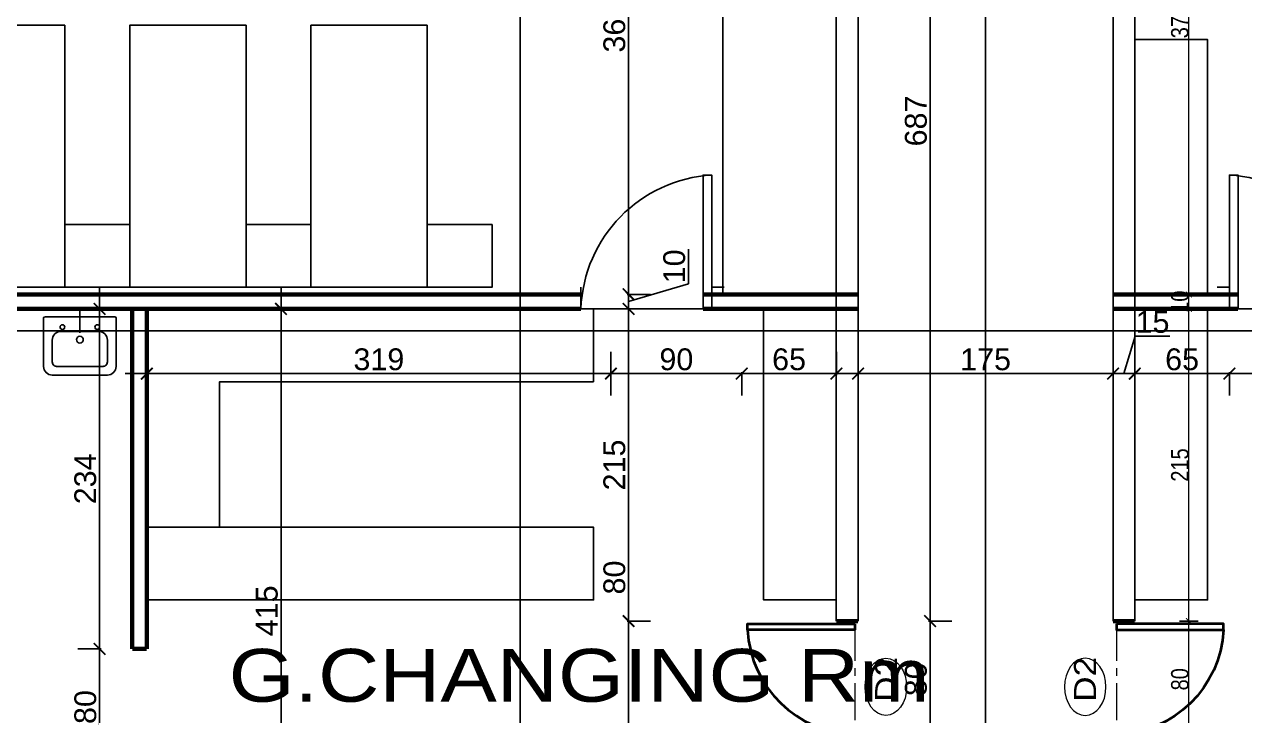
# Model space of a CAD drawing. Extents: x 250879 to 348495, y -51522 to -9360.
# Drawn here: x 279704 to 280544, y -21357 to -20882 of the extents above; entities that cross this region are included whole.
import ezdxf

# ---------------------------------------------------------------- set-up
doc = ezdxf.new("R2010")
doc.units = 0
doc.linetypes.add('CENTER', pattern=[50.8, 31.75, -6.35, 6.35, -6.35])
doc.layers.get('0').update_dxf_attribs({"linetype": 'CONTINUOUS'})
doc.layers.get('DEFPOINTS').update_dxf_attribs({"color": 9, "linetype": 'CONTINUOUS'})
for name, color, linetype, lineweight in [('A-Axis', 1, 'CENTER', 9), ('A-text finishing', 6, 'CONTINUOUS', 13), ('A-text function', 30, 'CONTINUOUS', 20), ('dimention', 151, 'CONTINUOUS', 13), ('FURN', 126, 'CONTINUOUS', 9), ('SECTION-ar', 131, 'CONTINUOUS', 40)]:
    doc.layers.add(name, color=color, linetype=linetype, lineweight=lineweight)
for name, color, linetype in [('AXIS', 1, 'CONTINUOUS'), ('elevat', 4, 'CONTINUOUS'), ('FURNITURE', 4, 'CONTINUOUS'), ('WALL', 7, 'CONTINUOUS'), ('WALL1', 2, 'CONTINUOUS')]:
    doc.layers.add(name, color=color, linetype=linetype)
doc.styles.add('ARIAL', font='BOD_CR.TTF', dxfattribs={"width": 1.2})
doc.styles.get("Standard").update_dxf_attribs({"font": 'sanss___.ttf', "height": 15})
doc.styles.add('yon', font='ARIALN.TTF')
doc.dimstyles.new('CM', dxfattribs={"dimscale": 0, "dimtxt": 12, "dimasz": 0.4, "dimexe": 50, "dimexo": 1000, "dimgap": 0.03, "dimtad": 1, "dimdec": 0, "dimzin": 0, "dimdsep": 46, "dimtxsty": 'yon', "dimblk": 'Ar thick3', "dimcen": 3, "dimdle": 8, "dimse1": 1, "dimse2": 1, "dimclrd": 8, "dimclre": 8, "dimclrt": 30, "dimadec": 0, "dimazin": 0, "dimtfac": 1, "dimtdec": 0, "dimtix": 1, "dimtmove": 1, "dimatfit": 3, "dimfxl": 50, "dimtolj": 1, "dimtzin": 0, "dimlwd": 9, "dimarcsym": 0})
doc.dimstyles.new('STANDARD$0', dxfattribs={"dimscale": 0, "dimtxt": 12, "dimasz": 8, "dimexe": 15, "dimexo": 0.0625, "dimgap": 2, "dimtad": 1, "dimdec": 0, "dimzin": 0, "dimdsep": 46, "dimtxsty": 'Standard', "dimblk1": 'ARCHTICK', "dimblk2": 'ARCHTICK', "dimsah": 1, "dimcen": 0.09, "dimdle": 15, "dimclrd": 3, "dimclre": 3, "dimclrt": 3, "dimazin": 0, "dimtfac": 1, "dimtdec": 0, "dimtofl": 0, "dimtmove": 1, "dimatfit": 3, "dimldrblk": 'ARCHTICK', "dimfxl": 1.0455, "dimfxlon": 1, "dimtolj": 1, "dimtzin": 0, "dimarcsym": 0})

# ---------------------------------------------------------------- blocks, each defined once
blk = doc.blocks.new('hg')
at = {"layer": 'elevat'}
for p, q in [((91202.32, 75504.43), (91202.32, 75489.24)), ((91177.36, 75499.14), (91177.36, 75466.14)), ((91226.27, 75500.14), (91178.36, 75500.14)), ((91227.27, 75499.14), (91227.27, 75466.14)), ((91215.27, 75490.14), (91189.36, 75490.14)), ((91183.36, 75484.14), (91183.36, 75469.14)), ((91221.27, 75484.14), (91221.27, 75469.14)), ((91218.27, 75466.14), (91186.36, 75466.14)), ((91221.27, 75460.14), (91183.36, 75460.14))]:
    blk.add_line(p, q, dxfattribs=at)
for centre, major_axis, start_param, end_param in [((91178.36, 75499.14), (0.707, 0.707), 0.785398, 2.356194), ((91189.36, 75484.14), (-4.24, 4.24), -0.785398, 0.785398), ((91190.36, 75493.14), (-1.16, -1.16), 3.141593, 9.424778), ((91183.36, 75466.14), (4.24, 4.24), 2.356194, 3.926991), ((91186.36, 75469.14), (2.12, 2.12), 2.356194, 3.926991)]:
    blk.add_ellipse(centre, major_axis=major_axis, ratio=1, start_param=start_param, end_param=end_param, dxfattribs=at)
at = {"layer": 'elevat', "extrusion": (0, 0, -1)}
for centre, major_axis, start_param, end_param in [((91226.27, 75499.14), (-0.707, 0.707), 0.785398, 2.356194), ((91214.27, 75493.14), (-1.16, -1.16), 4.712389, 10.995574), ((91215.27, 75484.14), (4.24, 4.24), -0.785398, 0.785398), ((91202.27, 75484.49), (-1.65, -1.65), 4.712389, 10.995574), ((91218.27, 75469.14), (-2.12, 2.12), 2.356194, 3.926991), ((91221.27, 75466.14), (-4.24, 4.24), 2.356194, 3.926991)]:
    blk.add_ellipse(centre, major_axis=major_axis, ratio=1, start_param=start_param, end_param=end_param, dxfattribs=at)
blk = doc.blocks.new('D95')
at = {"layer": 'A-Axis'}
blk.add_line((307625.7, -30977), (307530.7, -30977), dxfattribs=at)
at = {"layer": 'SECTION-ar', "ltscale": 20}
blk.add_lwpolyline([(307625.7, -30977), (307620.7, -30977), (307620.7, -30884.9), (307625.7, -30884.9)], close=True, dxfattribs=at)
blk.add_arc((307625.6, -30979.7), 95, 92.9755, 178.346, dxfattribs=at)
blk = doc.blocks.new('_ARCHTICK')
at = {"color": 0, "linetype": 'ByBlock', "const_width": 0.15}
blk.add_lwpolyline([(-0.5, -0.5), (0.5, 0.5)], dxfattribs=at)
blk = doc.blocks.new('*D301')
at = {"layer": 'DEFPOINTS', "color": 0, "linetype": 'Continuous', "transparency": 16777216}
for p in [(280075.32, -21292.37), (280119.99, -21292.37), (280075.32, -21372.37)]:
    blk.add_point(p, dxfattribs=at)
at = {"layer": 'WALL', "color": 3, "linetype": 'Continuous', "lineweight": -2, "transparency": 16777216}
for p, q in [((280119.99, -21249.85), (280119.99, -21292.37)), ((280119.99, -21387.37), (280119.99, -21277.37)), ((280118.94, -21292.37), (280134.99, -21292.37)), ((280118.94, -21372.37), (280134.99, -21372.37))]:
    blk.add_line(p, q, dxfattribs=at)
at = {"layer": 'WALL', "color": 3, "linetype": 'Continuous', "lineweight": -2, "transparency": 16777216, "xscale": 8, "yscale": 8, "zscale": 8}
for p, rotation in [((280119.99, -21292.37), 90), ((280119.99, -21372.37), 270)]:
    blk.add_blockref('_ARCHTICK', p, dxfattribs=dict(at, rotation=rotation))
at = {"layer": 'WALL', "color": 3, "linetype": 'Continuous', "transparency": 16777216, "insert": (280110.26, -21262.41), "char_height": 15, "attachment_point": 5, "rotation": 90}
blk.add_mtext('\\A1;80', dxfattribs=at)
blk = doc.blocks.new('*D302')
at = {"layer": 'DEFPOINTS', "color": 0, "linetype": 'Continuous', "transparency": 16777216}
for p in [(280075.32, -21077.83), (280119.99, -21077.83), (280075.32, -21292.37)]:
    blk.add_point(p, dxfattribs=at)
at = {"layer": 'WALL', "color": 3, "linetype": 'Continuous', "lineweight": -2, "transparency": 16777216}
for p, q in [((280119.99, -21307.37), (280119.99, -21062.83)), ((280118.94, -21077.83), (280134.99, -21077.83)), ((280118.94, -21292.37), (280134.99, -21292.37))]:
    blk.add_line(p, q, dxfattribs=at)
at = {"layer": 'WALL', "color": 3, "linetype": 'Continuous', "lineweight": -2, "transparency": 16777216, "xscale": 8, "yscale": 8, "zscale": 8}
for p, rotation in [((280119.99, -21077.83), 90), ((280119.99, -21292.37), 270)]:
    blk.add_blockref('_ARCHTICK', p, dxfattribs=dict(at, rotation=rotation))
at = {"layer": 'WALL', "color": 3, "linetype": 'Continuous', "transparency": 16777216, "insert": (280110.26, -21185.1), "char_height": 15, "attachment_point": 5, "rotation": 90}
blk.add_mtext('\\A1;215', dxfattribs=at)
blk = doc.blocks.new('*D303')
at = {"layer": 'DEFPOINTS', "color": 0, "linetype": 'Continuous', "transparency": 16777216}
for p in [(280075.32, -21067.83), (280119.99, -21067.83), (280075.32, -21077.83)]:
    blk.add_point(p, dxfattribs=at)
at = {"layer": 'WALL', "color": 3, "linetype": 'Continuous', "lineweight": -2, "transparency": 16777216}
for p, q in [((280161.17, -21060.48), (280161.17, -21036.71)), ((280119.99, -21092.83), (280119.99, -21052.83)), ((280119.99, -21072.83), (280161.17, -21060.48)), ((280118.94, -21067.83), (280134.99, -21067.83)), ((280118.94, -21077.83), (280134.99, -21077.83))]:
    blk.add_line(p, q, dxfattribs=at)
at = {"layer": 'WALL', "color": 3, "linetype": 'Continuous', "lineweight": -2, "transparency": 16777216, "xscale": 8, "yscale": 8, "zscale": 8}
for p, rotation in [((280119.99, -21067.83), 90), ((280119.99, -21077.83), 270)]:
    blk.add_blockref('_ARCHTICK', p, dxfattribs=dict(at, rotation=rotation))
at = {"layer": 'WALL', "color": 3, "linetype": 'Continuous', "transparency": 16777216, "insert": (280151.44, -21048.59), "char_height": 15, "attachment_point": 5, "rotation": 90}
blk.add_mtext('\\A1;10', dxfattribs=at)
blk = doc.blocks.new('*D304')
at = {"layer": 'DEFPOINTS', "color": 0, "linetype": 'Continuous', "transparency": 16777216}
for p in [(280102.67, -20700.5), (280119.99, -20700.5), (280075.32, -21067.83)]:
    blk.add_point(p, dxfattribs=at)
at = {"layer": 'WALL', "color": 3, "linetype": 'Continuous', "lineweight": -2, "transparency": 16777216}
for p, q in [((280119.99, -21082.83), (280119.99, -20685.5)), ((280118.94, -20700.5), (280134.99, -20700.5)), ((280118.94, -21067.83), (280134.99, -21067.83))]:
    blk.add_line(p, q, dxfattribs=at)
at = {"layer": 'WALL', "color": 3, "linetype": 'Continuous', "lineweight": -2, "transparency": 16777216, "xscale": 8, "yscale": 8, "zscale": 8}
for p, rotation in [((280119.99, -20700.5), 90), ((280119.99, -21067.83), 270)]:
    blk.add_blockref('_ARCHTICK', p, dxfattribs=dict(at, rotation=rotation))
at = {"layer": 'WALL', "color": 3, "linetype": 'Continuous', "transparency": 16777216, "insert": (280110.25, -20884.17), "char_height": 15, "attachment_point": 5, "rotation": 90}
blk.add_mtext('\\A1;367', dxfattribs=at)
blk = doc.blocks.new('*D364')
at = {"layer": 'DEFPOINTS', "color": 0, "linetype": 'Continuous', "transparency": 16777216}
for p in [(280533.13, -21077.83), (280623.13, -21077.83), (280533.13, -21122.29)]:
    blk.add_point(p, dxfattribs=at)
at = {"layer": 'WALL', "color": 3, "linetype": 'Continuous', "lineweight": -2, "transparency": 16777216}
for p, q in [((280638.13, -21122.29), (280518.13, -21122.29)), ((280533.13, -21121.24), (280533.13, -21137.29)), ((280623.13, -21121.24), (280623.13, -21137.29))]:
    blk.add_line(p, q, dxfattribs=at)
at = {"layer": 'WALL', "color": 3, "linetype": 'Continuous', "lineweight": -2, "transparency": 16777216, "xscale": 8, "yscale": 8, "zscale": 8, "rotation": 180}
blk.add_blockref('_ARCHTICK', (280533.13, -21122.29), dxfattribs=at)
at = {"layer": 'WALL', "color": 3, "linetype": 'Continuous', "lineweight": -2, "transparency": 16777216, "xscale": 8, "yscale": 8, "zscale": 8}
blk.add_blockref('_ARCHTICK', (280623.13, -21122.29), dxfattribs=at)
at = {"layer": 'WALL', "color": 3, "linetype": 'Continuous', "transparency": 16777216, "insert": (280578.13, -21112.56), "char_height": 15, "attachment_point": 5}
blk.add_mtext('\\A1;90', dxfattribs=at)
blk = doc.blocks.new('*D365')
at = {"layer": 'DEFPOINTS', "color": 0, "linetype": 'Continuous', "transparency": 16777216}
for p in [(280533.13, -21077.83), (280468.12, -21122.29), (280468.12, -21124.83)]:
    blk.add_point(p, dxfattribs=at)
at = {"layer": 'WALL', "color": 3, "linetype": 'Continuous', "lineweight": -2, "transparency": 16777216}
for p, q in [((280468.12, -21123.33), (280468.12, -21107.29)), ((280548.13, -21122.29), (280453.12, -21122.29)), ((280533.13, -21121.24), (280533.13, -21137.29))]:
    blk.add_line(p, q, dxfattribs=at)
at = {"layer": 'WALL', "color": 3, "linetype": 'Continuous', "lineweight": -2, "transparency": 16777216, "xscale": 8, "yscale": 8, "zscale": 8, "rotation": 180}
blk.add_blockref('_ARCHTICK', (280468.12, -21122.29), dxfattribs=at)
at = {"layer": 'WALL', "color": 3, "linetype": 'Continuous', "lineweight": -2, "transparency": 16777216, "xscale": 8, "yscale": 8, "zscale": 8}
blk.add_blockref('_ARCHTICK', (280533.13, -21122.29), dxfattribs=at)
at = {"layer": 'WALL', "color": 3, "linetype": 'Continuous', "transparency": 16777216, "insert": (280500.63, -21112.55), "char_height": 15, "attachment_point": 5}
blk.add_mtext('\\A1;65', dxfattribs=at)
blk = doc.blocks.new('*D366')
at = {"layer": 'DEFPOINTS', "color": 0, "linetype": 'Continuous', "transparency": 16777216}
for p in [(280453.12, -21122.29), (280468.12, -21124.83), (280453.12, -21131.58)]:
    blk.add_point(p, dxfattribs=at)
at = {"layer": 'WALL', "color": 3, "linetype": 'Continuous', "lineweight": -2, "transparency": 16777216}
for p, q in [((280460.62, -21122.29), (280468.34, -21096.56)), ((280468.34, -21096.56), (280492.26, -21096.56)), ((280453.12, -21123.33), (280453.12, -21107.29)), ((280468.12, -21123.33), (280468.12, -21107.29)), ((280483.12, -21122.29), (280438.12, -21122.29))]:
    blk.add_line(p, q, dxfattribs=at)
at = {"layer": 'WALL', "color": 3, "linetype": 'Continuous', "lineweight": -2, "transparency": 16777216, "xscale": 8, "yscale": 8, "zscale": 8, "rotation": 180}
blk.add_blockref('_ARCHTICK', (280453.12, -21122.29), dxfattribs=at)
at = {"layer": 'WALL', "color": 3, "linetype": 'Continuous', "lineweight": -2, "transparency": 16777216, "xscale": 8, "yscale": 8, "zscale": 8}
blk.add_blockref('_ARCHTICK', (280468.12, -21122.29), dxfattribs=at)
at = {"layer": 'WALL', "color": 3, "linetype": 'Continuous', "transparency": 16777216, "insert": (280480.3, -21086.84), "char_height": 15, "attachment_point": 5}
blk.add_mtext('\\A1;15', dxfattribs=at)
blk = doc.blocks.new('*D367')
at = {"layer": 'DEFPOINTS', "color": 0, "linetype": 'Continuous', "transparency": 16777216}
for p in [(280277.85, -21122.29), (280453.12, -21131.58), (280277.85, -21161.12)]:
    blk.add_point(p, dxfattribs=at)
at = {"layer": 'WALL', "color": 3, "linetype": 'Continuous', "lineweight": -2, "transparency": 16777216}
for p, q in [((280277.85, -21123.33), (280277.85, -21107.29)), ((280453.12, -21123.33), (280453.12, -21107.29)), ((280468.12, -21122.29), (280262.85, -21122.29))]:
    blk.add_line(p, q, dxfattribs=at)
at = {"layer": 'WALL', "color": 3, "linetype": 'Continuous', "lineweight": -2, "transparency": 16777216, "xscale": 8, "yscale": 8, "zscale": 8, "rotation": 180}
blk.add_blockref('_ARCHTICK', (280277.85, -21122.29), dxfattribs=at)
at = {"layer": 'WALL', "color": 3, "linetype": 'Continuous', "lineweight": -2, "transparency": 16777216, "xscale": 8, "yscale": 8, "zscale": 8}
blk.add_blockref('_ARCHTICK', (280453.12, -21122.29), dxfattribs=at)
at = {"layer": 'WALL', "color": 3, "linetype": 'Continuous', "transparency": 16777216, "insert": (280365.48, -21112.56), "char_height": 15, "attachment_point": 5}
blk.add_mtext('\\A1;175', dxfattribs=at)
blk = doc.blocks.new('*D369')
at = {"layer": 'DEFPOINTS', "color": 0, "linetype": 'Continuous', "transparency": 16777216}
for p in [(280277.85, -21292.37), (280327.35, -21292.37), (280277.85, -21372.37)]:
    blk.add_point(p, dxfattribs=at)
at = {"layer": 'WALL', "color": 3, "linetype": 'Continuous', "lineweight": -2, "transparency": 16777216}
for p, q in [((280327.35, -21387.37), (280327.35, -21277.37)), ((280326.3, -21292.37), (280342.35, -21292.37)), ((280326.3, -21372.37), (280342.35, -21372.37))]:
    blk.add_line(p, q, dxfattribs=at)
at = {"layer": 'WALL', "color": 3, "linetype": 'Continuous', "lineweight": -2, "transparency": 16777216, "xscale": 8, "yscale": 8, "zscale": 8}
for p, rotation in [((280327.35, -21292.37), 90), ((280327.35, -21372.37), 270)]:
    blk.add_blockref('_ARCHTICK', p, dxfattribs=dict(at, rotation=rotation))
at = {"layer": 'WALL', "color": 3, "linetype": 'Continuous', "transparency": 16777216, "insert": (280317.62, -21332.37), "char_height": 15, "attachment_point": 5, "rotation": 90}
blk.add_mtext('\\A1;80', dxfattribs=at)
blk = doc.blocks.new('*D370')
at = {"layer": 'DEFPOINTS', "color": 0, "linetype": 'Continuous', "transparency": 16777216}
for p in [(280277.85, -20604.97), (280327.35, -20604.97), (280277.85, -21292.37)]:
    blk.add_point(p, dxfattribs=at)
at = {"layer": 'WALL', "color": 3, "linetype": 'Continuous', "lineweight": -2, "transparency": 16777216}
for p, q in [((280327.35, -21307.37), (280327.35, -20589.97)), ((280326.3, -20604.97), (280342.35, -20604.97)), ((280326.3, -21292.37), (280342.35, -21292.37))]:
    blk.add_line(p, q, dxfattribs=at)
at = {"layer": 'WALL', "color": 3, "linetype": 'Continuous', "lineweight": -2, "transparency": 16777216, "xscale": 8, "yscale": 8, "zscale": 8}
for p, rotation in [((280327.35, -20604.97), 90), ((280327.35, -21292.37), 270)]:
    blk.add_blockref('_ARCHTICK', p, dxfattribs=dict(at, rotation=rotation))
at = {"layer": 'WALL', "color": 3, "linetype": 'Continuous', "transparency": 16777216, "insert": (280317.61, -20948.67), "char_height": 15, "attachment_point": 5, "rotation": 90}
blk.add_mtext('\\A1;687', dxfattribs=at)
blk = doc.blocks.new('*D457')
at = {"layer": 'DEFPOINTS', "color": 0, "linetype": 'Continuous', "transparency": 16777216}
for p in [(279756.18, -21311.45), (279778.68, -21311.45), (279778.68, -21391.45)]:
    blk.add_point(p, dxfattribs=at)
at = {"layer": 'WALL', "color": 3, "linetype": 'Continuous', "lineweight": -2, "transparency": 16777216}
for p, q in [((279756.18, -21406.45), (279756.18, -21296.45)), ((279757.22, -21311.45), (279741.18, -21311.45)), ((279757.22, -21391.45), (279741.18, -21391.45))]:
    blk.add_line(p, q, dxfattribs=at)
at = {"layer": 'WALL', "color": 3, "linetype": 'Continuous', "lineweight": -2, "transparency": 16777216, "xscale": 8, "yscale": 8, "zscale": 8}
for p, rotation in [((279756.18, -21311.45), 90), ((279756.18, -21391.45), 270)]:
    blk.add_blockref('_ARCHTICK', p, dxfattribs=dict(at, rotation=rotation))
at = {"layer": 'WALL', "color": 3, "linetype": 'Continuous', "transparency": 16777216, "insert": (279746.45, -21351.45), "char_height": 15, "attachment_point": 5, "rotation": 90}
blk.add_mtext('\\A1;80', dxfattribs=at)
blk = doc.blocks.new('*D458')
at = {"layer": 'DEFPOINTS', "color": 0, "linetype": 'Continuous', "transparency": 16777216}
for p in [(279717.48, -21077.83), (279756.18, -21077.83), (279778.68, -21311.45)]:
    blk.add_point(p, dxfattribs=at)
at = {"layer": 'WALL', "color": 3, "linetype": 'Continuous', "lineweight": -2, "transparency": 16777216}
for p, q in [((279756.18, -21326.45), (279756.18, -21062.83)), ((279755.13, -21077.83), (279771.18, -21077.83)), ((279757.22, -21311.45), (279741.18, -21311.45))]:
    blk.add_line(p, q, dxfattribs=at)
at = {"layer": 'WALL', "color": 3, "linetype": 'Continuous', "lineweight": -2, "transparency": 16777216, "xscale": 8, "yscale": 8, "zscale": 8}
for p, rotation in [((279756.18, -21077.83), 90), ((279756.18, -21311.45), 270)]:
    blk.add_blockref('_ARCHTICK', p, dxfattribs=dict(at, rotation=rotation))
at = {"layer": 'WALL', "color": 3, "linetype": 'Continuous', "transparency": 16777216, "insert": (279746.44, -21194.64), "char_height": 15, "attachment_point": 5, "rotation": 90}
blk.add_mtext('\\A1;234', dxfattribs=at)
blk = doc.blocks.new('*D459')
at = {"layer": 'DEFPOINTS', "color": 0, "linetype": 'Continuous', "transparency": 16777216}
for p in [(279880.96, -21077.83), (279892.88, -21077.83), (279875.61, -21492.83)]:
    blk.add_point(p, dxfattribs=at)
at = {"layer": 'WALL', "color": 3, "linetype": 'Continuous', "lineweight": -2, "transparency": 16777216}
for p, q in [((279880.96, -21507.83), (279880.96, -21062.83)), ((279882.01, -21077.83), (279865.96, -21077.83)), ((279879.92, -21492.83), (279895.96, -21492.83))]:
    blk.add_line(p, q, dxfattribs=at)
at = {"layer": 'WALL', "color": 3, "linetype": 'Continuous', "lineweight": -2, "transparency": 16777216, "xscale": 8, "yscale": 8, "zscale": 8}
for p, rotation in [((279880.96, -21077.83), 90), ((279880.96, -21492.83), 270)]:
    blk.add_blockref('_ARCHTICK', p, dxfattribs=dict(at, rotation=rotation))
at = {"layer": 'WALL', "color": 3, "linetype": 'Continuous', "transparency": 16777216, "insert": (279871.24, -21285.33), "char_height": 15, "attachment_point": 5, "rotation": 90}
blk.add_mtext('\\A1;415', dxfattribs=at)
blk = doc.blocks.new('*D460')
at = {"layer": 'DEFPOINTS', "color": 0, "linetype": 'Continuous', "transparency": 16777216}
for p in [(279788.68, -21116.19), (280107.84, -21122.29), (280107.84, -21122.29)]:
    blk.add_point(p, dxfattribs=at)
at = {"layer": 'WALL', "color": 3, "linetype": 'Continuous', "lineweight": -2, "transparency": 16777216}
for p, q in [((280107.84, -21122.29), (280107.84, -21107.29)), ((279773.68, -21122.29), (280122.84, -21122.29)), ((279788.68, -21121.24), (279788.68, -21137.29))]:
    blk.add_line(p, q, dxfattribs=at)
at = {"layer": 'WALL', "color": 3, "linetype": 'Continuous', "lineweight": -2, "transparency": 16777216, "xscale": 8, "yscale": 8, "zscale": 8, "rotation": 180}
blk.add_blockref('_ARCHTICK', (279788.68, -21122.29), dxfattribs=at)
at = {"layer": 'WALL', "color": 3, "linetype": 'Continuous', "lineweight": -2, "transparency": 16777216, "xscale": 8, "yscale": 8, "zscale": 8}
blk.add_blockref('_ARCHTICK', (280107.84, -21122.29), dxfattribs=at)
at = {"layer": 'WALL', "color": 3, "linetype": 'Continuous', "transparency": 16777216, "insert": (279948.26, -21112.55), "char_height": 15, "attachment_point": 5}
blk.add_mtext('\\A1;319', dxfattribs=at)
blk = doc.blocks.new('*D461')
at = {"layer": 'DEFPOINTS', "color": 0, "linetype": 'Continuous', "transparency": 16777216}
for p in [(280107.84, -21077.83), (280197.84, -21077.83), (280197.84, -21122.29)]:
    blk.add_point(p, dxfattribs=at)
at = {"layer": 'WALL', "color": 3, "linetype": 'Continuous', "lineweight": -2, "transparency": 16777216}
for p, q in [((280092.84, -21122.29), (280212.84, -21122.29)), ((280107.84, -21121.24), (280107.84, -21137.29)), ((280197.84, -21121.24), (280197.84, -21137.29))]:
    blk.add_line(p, q, dxfattribs=at)
at = {"layer": 'WALL', "color": 3, "linetype": 'Continuous', "lineweight": -2, "transparency": 16777216, "xscale": 8, "yscale": 8, "zscale": 8, "rotation": 180}
blk.add_blockref('_ARCHTICK', (280107.84, -21122.29), dxfattribs=at)
at = {"layer": 'WALL', "color": 3, "linetype": 'Continuous', "lineweight": -2, "transparency": 16777216, "xscale": 8, "yscale": 8, "zscale": 8}
blk.add_blockref('_ARCHTICK', (280197.84, -21122.29), dxfattribs=at)
at = {"layer": 'WALL', "color": 3, "linetype": 'Continuous', "transparency": 16777216, "insert": (280152.84, -21112.56), "char_height": 15, "attachment_point": 5}
blk.add_mtext('\\A1;90', dxfattribs=at)
blk = doc.blocks.new('*D462')
at = {"layer": 'DEFPOINTS', "color": 0, "linetype": 'Continuous', "transparency": 16777216}
for p in [(280197.84, -21077.83), (280262.85, -21122.29), (280262.85, -21124.83)]:
    blk.add_point(p, dxfattribs=at)
at = {"layer": 'WALL', "color": 3, "linetype": 'Continuous', "lineweight": -2, "transparency": 16777216}
for p, q in [((280262.85, -21123.33), (280262.85, -21107.29)), ((280182.84, -21122.29), (280277.85, -21122.29)), ((280197.84, -21121.24), (280197.84, -21137.29))]:
    blk.add_line(p, q, dxfattribs=at)
at = {"layer": 'WALL', "color": 3, "linetype": 'Continuous', "lineweight": -2, "transparency": 16777216, "xscale": 8, "yscale": 8, "zscale": 8, "rotation": 180}
blk.add_blockref('_ARCHTICK', (280197.84, -21122.29), dxfattribs=at)
at = {"layer": 'WALL', "color": 3, "linetype": 'Continuous', "lineweight": -2, "transparency": 16777216, "xscale": 8, "yscale": 8, "zscale": 8}
blk.add_blockref('_ARCHTICK', (280262.85, -21122.29), dxfattribs=at)
at = {"layer": 'WALL', "color": 3, "linetype": 'Continuous', "transparency": 16777216, "insert": (280230.34, -21112.55), "char_height": 15, "attachment_point": 5}
blk.add_mtext('\\A1;65', dxfattribs=at)
blk = doc.blocks.new('Ar thick3')
at = {"layer": 'dimention'}
blk.add_line((0, 16.2), (0, -16.2), dxfattribs=at)
at = {"layer": 'dimention', "const_width": 1.5}
blk.add_lwpolyline([(-5, -5.1), (5, 4.9)], dxfattribs=at)
blk = doc.blocks.new('*D1337')
at = {"layer": 'DEFPOINTS', "color": 0, "linetype": 'Continuous', "transparency": 16777216}
for p in [(280468.12, -21292.37), (280505.29, -21292.37), (280468.12, -21372.37)]:
    blk.add_point(p, dxfattribs=at)
at = {"layer": 'WALL', "color": 8, "linetype": 'Continuous', "lineweight": 9, "transparency": 16777216}
blk.add_line((280505.29, -21371.97), (280505.29, -21292.77), dxfattribs=at)
at = {"layer": 'WALL', "color": 8, "linetype": 'Continuous', "lineweight": 9, "transparency": 16777216, "xscale": 0.4, "yscale": 0.4, "zscale": 0.4}
for p, rotation in [((280505.29, -21292.37), 90), ((280505.29, -21372.37), 270)]:
    blk.add_blockref('Ar thick3', p, dxfattribs=dict(at, rotation=rotation))
at = {"layer": 'WALL', "color": 30, "linetype": 'Continuous', "transparency": 16777216, "insert": (280499.13, -21332.37), "char_height": 12, "attachment_point": 5, "rotation": 90, "style": 'yon'}
blk.add_mtext('\\A1;80', dxfattribs=at)
blk = doc.blocks.new('*D1338')
at = {"layer": 'DEFPOINTS', "color": 0, "linetype": 'Continuous', "transparency": 16777216}
for p in [(280493.12, -21077.83), (280505.29, -21077.83), (280468.12, -21292.37)]:
    blk.add_point(p, dxfattribs=at)
at = {"layer": 'WALL', "color": 8, "linetype": 'Continuous', "lineweight": 9, "transparency": 16777216}
blk.add_line((280505.29, -21291.97), (280505.29, -21078.23), dxfattribs=at)
at = {"layer": 'WALL', "color": 8, "linetype": 'Continuous', "lineweight": 9, "transparency": 16777216, "xscale": 0.4, "yscale": 0.4, "zscale": 0.4}
for p, rotation in [((280505.29, -21077.83), 90), ((280505.29, -21292.37), 270)]:
    blk.add_blockref('Ar thick3', p, dxfattribs=dict(at, rotation=rotation))
at = {"layer": 'WALL', "color": 30, "linetype": 'Continuous', "transparency": 16777216, "insert": (280499.13, -21185.1), "char_height": 12, "attachment_point": 5, "rotation": 90, "style": 'yon'}
blk.add_mtext('\\A1;215', dxfattribs=at)
blk = doc.blocks.new('*D1339')
at = {"layer": 'DEFPOINTS', "color": 0, "linetype": 'Continuous', "transparency": 16777216}
for p in [(280493.12, -21067.94), (280505.29, -21067.94), (280493.12, -21077.83)]:
    blk.add_point(p, dxfattribs=at)
at = {"layer": 'WALL', "color": 8, "linetype": 'Continuous', "lineweight": 9, "transparency": 16777216}
for p, q in [((280505.29, -21067.54), (280505.29, -21067.14)), ((280505.29, -21077.83), (280505.29, -21067.94)), ((280505.29, -21078.23), (280505.29, -21078.63))]:
    blk.add_line(p, q, dxfattribs=at)
at = {"layer": 'WALL', "color": 8, "linetype": 'Continuous', "lineweight": 9, "transparency": 16777216, "xscale": 0.4, "yscale": 0.4, "zscale": 0.4}
for p, rotation in [((280505.29, -21067.94), 270), ((280505.29, -21077.83), 90)]:
    blk.add_blockref('Ar thick3', p, dxfattribs=dict(at, rotation=rotation))
at = {"layer": 'WALL', "color": 30, "linetype": 'Continuous', "transparency": 16777216, "insert": (280499.13, -21072.88), "char_height": 12, "attachment_point": 5, "rotation": 90, "style": 'yon'}
blk.add_mtext('\\A1;10', dxfattribs=at)
blk = doc.blocks.new('*D1340')
at = {"layer": 'DEFPOINTS', "color": 0, "linetype": 'Continuous', "transparency": 16777216}
for p in [(280505.29, -20692.83), (280528.74, -20692.83), (280493.12, -21067.94)]:
    blk.add_point(p, dxfattribs=at)
at = {"layer": 'WALL', "color": 8, "linetype": 'Continuous', "lineweight": 9, "transparency": 16777216}
blk.add_line((280505.29, -21067.54), (280505.29, -20693.23), dxfattribs=at)
at = {"layer": 'WALL', "color": 8, "linetype": 'Continuous', "lineweight": 9, "transparency": 16777216, "xscale": 0.4, "yscale": 0.4, "zscale": 0.4}
for p, rotation in [((280505.29, -20692.83), 90), ((280505.29, -21067.94), 270)]:
    blk.add_blockref('Ar thick3', p, dxfattribs=dict(at, rotation=rotation))
at = {"layer": 'WALL', "color": 30, "linetype": 'Continuous', "transparency": 16777216, "insert": (280499.13, -20880.38), "char_height": 12, "attachment_point": 5, "rotation": 90, "style": 'yon'}
blk.add_mtext('\\A1;375', dxfattribs=at)

msp = doc.modelspace()

# ---------------------------------------------------------------- linework, layer by layer
at = {"layer": 'AXIS'}
for p, q in [((280045.32464, -19847.6712), (280045.32464, -23531.69157)), ((280365.48411, -23496.32849), (280365.48411, -19845.49493)), ((279260.00809, -21092.83296), (281586.86527, -21092.83296))]:
    msp.add_line(p, q, dxfattribs=at)
at = {"layer": 'FURN'}
msp.add_ellipse((280296.93406, -21337.56273), major_axis=(0, 19.68597), ratio=0.724380907, dxfattribs=at)
at = {"layer": 'FURN', "extrusion": (0, 0, -1)}
msp.add_ellipse((280434.03415, -21337.56273), major_axis=(0, 19.68597), ratio=0.724380907, dxfattribs=at)
at = {"layer": 'FURNITURE'}
for p, q in [((280177.19982, -21077.83296), (280177.19982, -20985.86961)), ((280533.13168, -21077.83296), (280533.13168, -20985.86961)), ((280087.19982, -21077.83296), (280087.19982, -21062.83296)), ((280087.19982, -21077.83296), (280087.19982, -21062.83296)), ((280095.96136, -21077.83296), (280095.96136, -21127.83296)), ((280212.84777, -21277.83296), (280212.84777, -21077.83296)), ((280518.12045, -21277.83296), (280518.12045, -21077.83296)), ((280095.96136, -21227.83296), (280095.96136, -21277.83296)), ((280212.84777, -21227.83296), (280212.84777, -21277.83296)), ((280518.12045, -21227.83296), (280518.12045, -21277.83296)), ((280095.96136, -21277.83296), (279788.67936, -21277.83296))]:
    msp.add_line(p, q, dxfattribs=at)
at = {"layer": 'FURNITURE', "linetype": 'Continuous', "flags": 128}
msp.add_lwpolyline([(280184.70859, -21067.83296), (280262.84777, -21067.83296), (280262.84777, -20759.28907), (280184.70859, -20759.28907)], close=True, dxfattribs=at)
at = {"layer": 'FURNITURE', "linetype": 'Continuous'}
for points in [[(279732.38199, -20882.88761), (279732.38199, -21062.88761), (279652.38199, -21062.88761), (279652.38199, -20882.88761), (279732.38199, -20882.88761)], [(279856.95552, -20882.88761), (279856.95552, -21062.88761), (279776.95552, -21062.88761), (279776.95552, -20882.88761), (279856.95552, -20882.88761)], [(279981.52906, -20882.88761), (279981.52906, -21062.88761), (279901.52906, -21062.88761), (279901.52906, -20882.88761), (279981.52906, -20882.88761)]]:
    msp.add_lwpolyline(points, dxfattribs=at)
at = {"layer": 'FURNITURE'}
for points in [[(280468.12045, -21067.93573), (280518.12045, -21067.93573), (280518.12045, -20892.75629), (280468.12045, -20892.75629)], [(280262.84777, -21077.83296), (280212.84777, -21077.83296), (280212.84777, -21277.83296), (280262.84777, -21277.83296)], [(280468.12045, -21077.83296), (280518.12045, -21077.83296), (280518.12045, -21277.83296), (280468.12045, -21277.83296)], [(279788.67936, -21277.83296), (280095.96136, -21277.83296), (280095.96136, -21227.83296), (279788.67936, -21227.83296)]]:
    msp.add_lwpolyline(points, close=True, dxfattribs=at)
at = {"layer": 'FURNITURE', "flags": 128}
for points in [[(280177.19982, -21077.83296), (280177.19982, -20985.86961), (280171.19982, -20985.86961), (280171.19982, -21077.83296), (280177.19982, -21077.83296)], [(280533.13168, -21077.83296), (280533.13168, -20985.86961), (280539.13168, -20985.86961), (280539.13168, -21077.83296), (280533.13168, -21077.83296)]]:
    msp.add_lwpolyline(points, dxfattribs=at)
at = {"layer": 'FURNITURE', "linetype": 'Continuous'}
for points in [[(279732.38199, -21062.88761), (279776.95552, -21062.88761), (279776.95552, -21019.90952), (279732.38199, -21019.90952)], [(279856.95552, -21062.88761), (279901.52906, -21062.88761), (279901.52906, -21019.90952), (279856.95552, -21019.90952)], [(279981.52906, -21062.88761), (280026.10259, -21062.88761), (280026.10259, -21019.90952), (279981.52906, -21019.90952)]]:
    msp.add_lwpolyline(points, close=True, dxfattribs=at)
at = {"layer": 'FURNITURE'}
for points in [[(280212.84777, -21277.83296), (280262.84777, -21277.83296), (280262.84777, -21077.83296), (279788.67936, -21077.83296), (279788.67936, -21277.83296)], [(280518.12045, -21277.83296), (280468.12045, -21277.83296), (280468.12045, -21077.83296), (280942.28886, -21077.83296), (280942.28886, -21277.83296)], [(280095.96136, -21127.83296), (279838.67936, -21127.83296), (279838.67936, -21227.83296), (280095.96136, -21227.83296)], [(280212.84777, -21227.83296), (280212.84777, -21127.83296)], [(280518.12045, -21227.83296), (280518.12045, -21127.83296)]]:
    msp.add_lwpolyline(points, dxfattribs=at)
for centre, start, end in [((280182.74139, -21081.31383), 93.32290933, 177.91346445), ((280527.59011, -21081.31383), 2.08653555, 86.67709067)]:
    msp.add_arc(centre, 95.60496, start, end, dxfattribs=at)
at = {"layer": 'WALL', "ltscale": 3}
for p, q in [((280453.12045, -20397.0995), (280453.12045, -21292.36568)), ((280468.12045, -20397.0995), (280468.12045, -21292.36568)), ((280262.84777, -20603.02144), (280262.84777, -21292.36568)), ((280277.84777, -20604.97105), (280277.84777, -21292.36568)), ((280087.19982, -21077.83296), (280087.19982, -21062.83296)), ((280177.19982, -21062.83296), (280185.67513, -21062.83296)), ((280185.67513, -21062.83296), (280177.19982, -21062.83296)), ((280533.13168, -21062.83296), (280524.65637, -21062.83296)), ((280524.65637, -21062.83296), (280533.13168, -21062.83296)), ((280185.67513, -21077.83296), (280171.19982, -21077.83296)), ((280524.65637, -21077.83296), (280539.13168, -21077.83296))]:
    msp.add_line(p, q, dxfattribs=at)
at = {"layer": 'WALL', "linetype": 'Continuous'}
msp.add_line((280087.19982, -21077.83296), (280087.19982, -21062.83296), dxfattribs=at)
msp.add_line((280087.19982, -21077.83296), (280087.19982, -21062.83296), dxfattribs=at)
at = {"layer": 'WALL', "linetype": 'Continuous', "ltscale": 3}
for p, q in [((280065.32464, -21077.83296), (280065.32464, -21077.83296)), ((280075.32464, -21077.83296), (280075.32464, -21077.83296))]:
    msp.add_line(p, q, dxfattribs=at)
at = {"layer": 'WALL', "linetype": 'Continuous', "const_width": 3}
for points in [[(279483.44907, -21067.83296), (280087.19982, -21067.83296)], [(280171.19982, -21067.83296), (280277.84777, -21067.83296)], [(280453.12045, -21067.83296), (280539.13168, -21067.83296)], [(279483.96957, -21077.83296), (280087.19982, -21077.83296)], [(279778.67936, -21263.30025), (279778.67936, -21077.83296)], [(279788.67936, -21263.30025), (279788.67936, -21077.83296)], [(280171.19982, -21077.83296), (280277.84777, -21077.83296)], [(280453.12045, -21077.83296), (280539.13168, -21077.83296)], [(279778.67936, -21263.30025), (279778.67936, -21311.45383)], [(279788.67936, -21263.30025), (279788.67936, -21311.45383)], [(280277.84777, -21292.36568), (280262.84777, -21292.36568)], [(280277.84777, -21292.36568), (280262.84777, -21292.36568)], [(280275.53354, -21292.36568), (280265.53354, -21292.36568)], [(280453.12045, -21292.36568), (280468.12045, -21292.36568)], [(280455.43467, -21292.36568), (280465.43467, -21292.36568)], [(279788.67936, -21311.45383), (279778.67936, -21311.45383)]]:
    msp.add_lwpolyline(points, dxfattribs=at)
at = {"layer": 'WALL', "linetype": 'Continuous', "ltscale": 3}
for points in [[(280185.67513, -21062.83296), (280177.19982, -21062.83296), (280177.19982, -21077.83296), (280185.67513, -21077.83296)], [(280524.65637, -21062.83296), (280533.13168, -21062.83296), (280533.13168, -21077.83296), (280524.65637, -21077.83296)]]:
    msp.add_lwpolyline(points, dxfattribs=at)
at = {"layer": 'WALL1', "linetype": 'ByBlock', "ltscale": 3}
for p, q in [((280177.19982, -21062.83296), (280177.19982, -21077.83296)), ((280533.13168, -21062.83296), (280533.13168, -21077.83296))]:
    msp.add_line(p, q, dxfattribs=at)

# ---------------------------------------------------------------- block references
at = {"layer": 'FURN', "xscale": -1}
msp.add_blockref('hg', (370944.92297, -96583.43619), dxfattribs=at)
at = {"layer": 'WALL', "linetype": 'Continuous', "yscale": 0.8000000000029104}
for p, xscale, zscale, rotation in [((255493.94738, -267394.87788), 0.8000000000029104, 0.8000000000029104, 90), ((305237.02083, -267394.87788), -0.8000000000029104, 0.8, 270)]:
    msp.add_blockref('D95', p, dxfattribs=dict(at, xscale=xscale, zscale=zscale, rotation=rotation))

# ---------------------------------------------------------------- texts
at = {"layer": 'A-text finishing', "style": 'ARIAL', "width": 1.2}
for p in [(280304.61234, -21347.91799), (280441.43009, -21347.91799)]:
    msp.add_text('D2', height=15.12, rotation=90, dxfattribs=at).set_placement(p)
at = {"layer": 'A-text function', "insert": (279844.98814, -21311.50246), "char_height": 36.288, "width": 1099.354112, "attachment_point": 1, "style": 'ARIAL'}
msp.add_mtext('G.CHANGING Rm', dxfattribs=at)

# ---------------------------------------------------------------- dimensions: what is measured, and where the dimension line sits
at = {"layer": 'WALL', "linetype": 'Continuous'}
for base, p1, p2, angle, dimstyle, picture, middle in [((280327.34845, -20604.97105), (280277.84777, -21292.36568), (280277.84777, -20604.97105), 90, 'STANDARD$0', '*D370', (280317.61183, -20948.66837)), ((280119.98946, -20700.49755), (280075.32464, -21067.83296), (280102.67196, -20700.49755), 90, 'STANDARD$0', '*D304', (280110.25284, -20884.16526)), ((280505.28975, -20692.83296), (280493.12045, -21067.93573), (280528.73914, -20692.83296), 90, 'CM', '*D1340', (280499.13287, -20880.38434)), ((280119.98946, -21067.83296), (280075.32464, -21077.83296), (280075.32464, -21067.83296), 90, 'STANDARD$0', '*D303', (280151.44214, -21058.47926)), ((279756.17848, -21077.83296), (279778.67936, -21311.45383), (279717.47679, -21077.83296), 90, 'STANDARD$0', '*D458', (279746.44185, -21194.6434)), ((279880.96164, -21077.83296), (279875.60592, -21492.83296), (279892.88168, -21077.83296), 90, 'STANDARD$0', '*D459', (279871.2353, -21285.33296)), ((280119.98946, -21077.83296), (280075.32464, -21292.36568), (280075.32464, -21077.83296), 90, 'STANDARD$0', '*D302', (280110.26313, -21185.09932)), ((280505.28975, -21067.93573), (280493.12045, -21077.83296), (280493.12045, -21067.93573), 90, 'CM', '*D1339', (280499.13287, -21072.88434)), ((280197.83653, -21122.28839), (280107.83653, -21077.83296), (280197.83653, -21077.83296), 180, 'STANDARD$0', '*D461', (280152.83653, -21112.56206)), ((280262.84777, -21122.28839), (280197.83653, -21077.83296), (280262.84777, -21124.83343), 180, 'STANDARD$0', '*D462', (280230.34215, -21112.55177)), ((280505.28975, -21077.83296), (280468.12045, -21292.36568), (280493.12045, -21077.83296), 90, 'CM', '*D1338', (280499.13287, -21185.09932)), ((280107.83653, -21122.28839), (279788.67936, -21116.19419), (280107.83653, -21122.28839), 180, 'STANDARD$0', '*D460', (279948.25795, -21112.55177)), ((280327.34845, -21292.36568), (280277.84777, -21372.36568), (280277.84777, -21292.36568), 90, 'STANDARD$0', '*D369', (280317.62211, -21332.36568)), ((279756.17848, -21311.45383), (279778.67936, -21391.45383), (279778.67936, -21311.45383), 90, 'STANDARD$0', '*D457', (279746.45214, -21351.45383)), ((280505.28975, -21292.36568), (280468.12045, -21372.36568), (280468.12045, -21292.36568), 90, 'CM', '*D1337', (280499.13287, -21332.36568))]:
    dim = msp.add_linear_dim(base=base, p1=p1, p2=p2, angle=angle, dimstyle=dimstyle, override={"dimscale": 1}, dxfattribs=at)
    dim.commit()
    dim.dimension.update_dxf_attribs({"geometry": picture, "text_midpoint": middle})
for base, p1, p2, picture, middle in [((280453.12045, -21122.28839), (280468.12045, -21124.83343), (280453.12045, -21131.57567), '*D366', (280470.33835, -21086.83572)), ((280468.12045, -21122.28839), (280533.13168, -21077.83296), (280468.12045, -21124.83343), '*D365', (280500.62606, -21112.55177)), ((280533.13168, -21122.28839), (280623.13168, -21077.83296), (280533.13168, -21077.83296), '*D364', (280578.13168, -21112.56206)), ((280277.84777, -21122.28839), (280453.12045, -21131.57567), (280277.84777, -21161.11686), '*D367', (280365.48411, -21112.56206))]:
    dim = msp.add_linear_dim(base=base, p1=p1, p2=p2, dimstyle='STANDARD$0', override={"dimscale": 1}, dxfattribs=at)
    dim.commit()
    dim.dimension.update_dxf_attribs({"geometry": picture, "text_midpoint": middle})
dim = msp.add_linear_dim(base=(280119.98946, -21292.36568), p1=(280075.32464, -21372.36568), p2=(280075.32464, -21292.36568), angle=90, dimstyle='STANDARD$0', override={"dimscale": 1}, dxfattribs=at)
dim.commit()
dim.dimension.update_dxf_attribs({"geometry": '*D301', "text_midpoint": (280103.58632, -21262.40588), "dimtype": 160})

doc.saveas('drawing.dxf')
